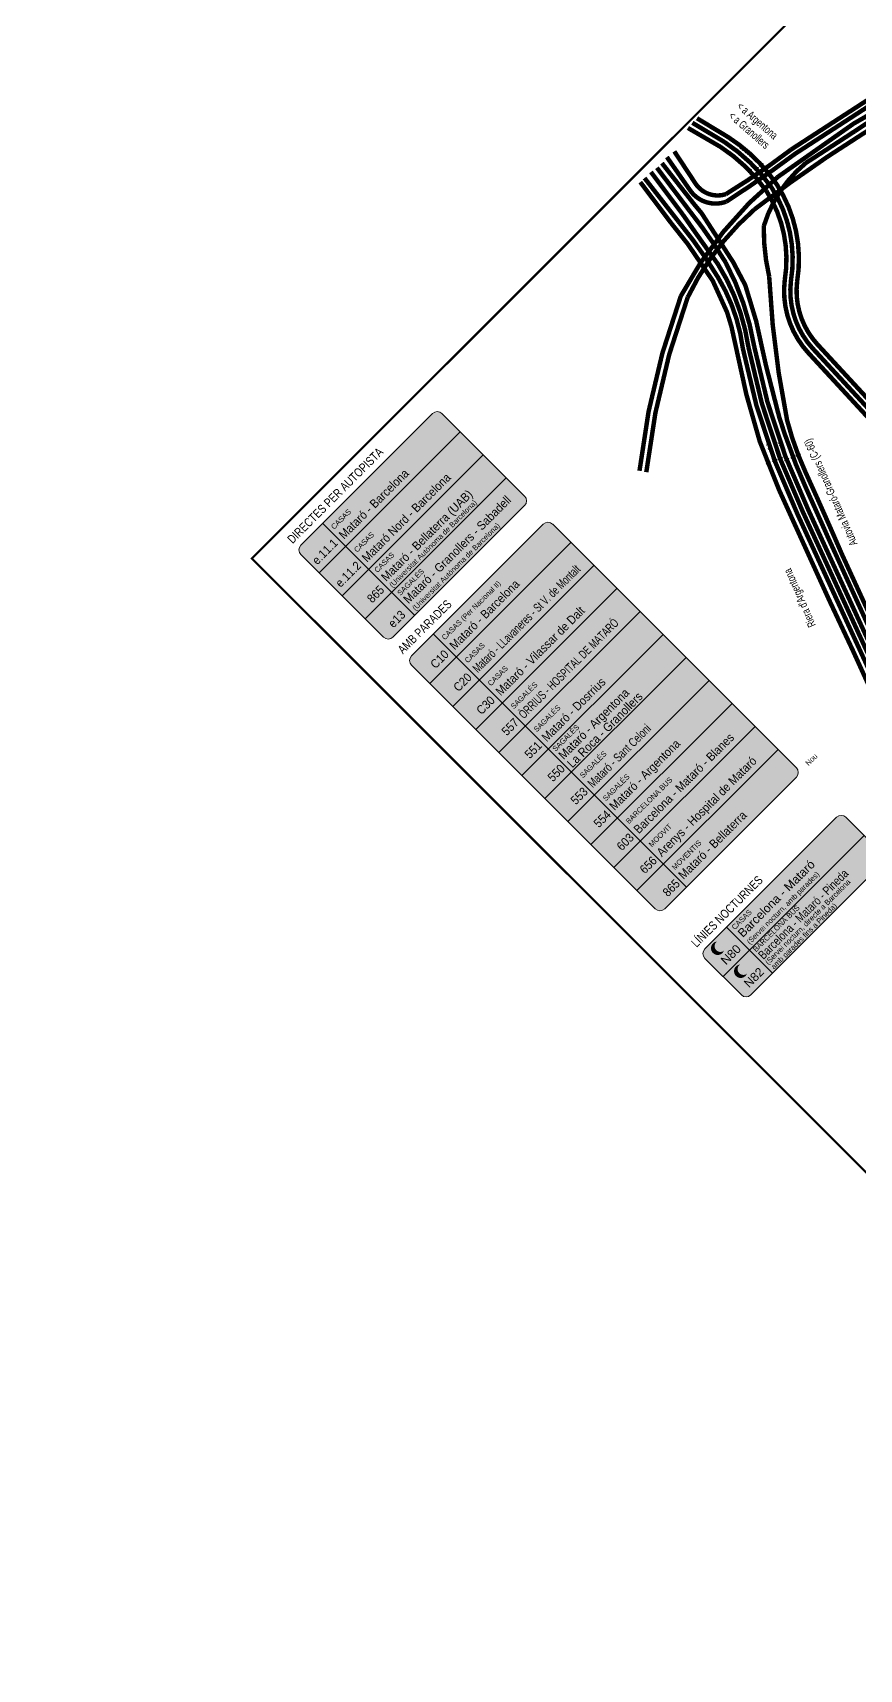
# Model space of a CAD drawing. Extents: x 449796 to 456316, y 4596501 to 4602531.
# Drawn here: x 449796 to 451654, y 4596501 to 4600182 of the extents above; entities that cross this region are included whole.
import ezdxf

# ---------------------------------------------------------------- set-up
doc = ezdxf.new("R2010")
doc.units = 0
doc.linetypes.add('TRAZOSX2', pattern=[38.1, 25.4, -12.7])
doc.layers.get('0').update_dxf_attribs({"linetype": 'CONTINUOUS', "lineweight": 0})
for name, color, linetype, lineweight in [('DIRECCIONS-PARADES', 7, 'CONTINUOUS', 0), ('L-550', 33, 'CONTINUOUS', 0), ('L-551', 33, 'CONTINUOUS', 0), ('L-553', 132, 'CONTINUOUS', 0), ('L-554', 33, 'CONTINUOUS', 0), ('L-557', 70, 'CONTINUOUS', 0), ('L-603', 33, 'CONTINUOUS', 0), ('L-656', 33, 'CONTINUOUS', 0), ('L-865', 33, 'CONTINUOUS', 0), ('L-C10', 57, 'CONTINUOUS', 0), ('L-C20', 25, 'CONTINUOUS', 0), ('L-C30', 14, 'CONTINUOUS', 0), ('L-C5', 205, 'CONTINUOUS', 0), ('L-e11.1', 210, 'CONTINUOUS', 0), ('L-e11.2', 201, 'CONTINUOUS', 0), ('L-e13', 40, 'CONTINUOUS', 0), ('L-N80', 160, 'CONTINUOUS', 0), ('L-N82', 82, 'CONTINUOUS', 0)]:
    doc.layers.add(name, color=color, linetype=linetype, lineweight=lineweight)
doc.styles.add('ARAIALN', font='arial.ttf', dxfattribs={"width": 0.8, "height": 18})
doc.styles.add('ARIAL', font='arial.ttf')

# ---------------------------------------------------------------- blocks, each defined once
blk = doc.blocks.new('DIRECCIO')
at = {"layer": 'DIRECCIONS-PARADES', "linetype": 'TRAZOSX2', "extrusion": (-1.22257e-16, 7.05676e-18, -1)}
blk.add_hatch(color=0, dxfattribs=at).paths.add_polyline_path([(-0.6, 10), (0, 0), (9.7, 5.6)])
at = {"layer": 'DIRECCIONS-PARADES', "color": 0, "linetype": 'TRAZOSX2', "extrusion": (-1.22257e-16, 7.05676e-18, -1)}
for p, q in [((0.6, 10), (-9.7, 5.6)), ((-9.7, 5.6), (0, 0))]:
    blk.add_line(p, q, dxfattribs=at)
at = {"layer": 'DIRECCIONS-PARADES', "linetype": 'TRAZOSX2', "extrusion": (-1.22257e-16, 7.05676e-18, -1)}
blk.add_line((0, 0), (0.6, 10), dxfattribs=at)

msp = doc.modelspace()

# ---------------------------------------------------------------- hatches: boundary and pattern name
at = {"layer": 'L-550'}
for color, points in [(250, [(450955.5, 4598571.2), (451007.3, 4598519.5), (451264.9, 4598777.1), (451213.2, 4598828.8)]), (256, [(450947.6, 4598459.8), (451007.3, 4598519.5), (450955.5, 4598571.2), (450895.9, 4598511.6)])]:
    msp.add_hatch(color=color, dxfattribs=at).paths.add_polyline_path(points)
at = {"layer": 'L-551'}
for color, points in [(250, [(451213.2, 4598828.8), (451161.5, 4598880.6), (450903.8, 4598622.9), (450955.5, 4598571.2)]), (256, [(450844.2, 4598563.3), (450895.9, 4598511.6), (450955.5, 4598571.2), (450903.8, 4598622.9)])]:
    msp.add_hatch(color=color, dxfattribs=at).paths.add_polyline_path(points)
at = {"layer": 'L-553'}
for color, points in [(250, [(451007.3, 4598519.5), (451059, 4598467.7), (451316.6, 4598725.4), (451264.9, 4598777.1)]), (256, [(451007.3, 4598519.5), (450947.6, 4598459.8), (450999.4, 4598408.1), (451059, 4598467.7)])]:
    msp.add_hatch(color=color, dxfattribs=at).paths.add_polyline_path(points)
at = {"layer": 'L-554'}
for color, points in [(250, [(451368.4, 4598673.6), (451316.6, 4598725.4), (451059, 4598467.7), (451110.7, 4598416)]), (250, [(451420, 4598622), (451368.3, 4598673.7), (451110.7, 4598416.1), (451162.4, 4598364.3)]), (250, [(451471.8, 4598570.2), (451420.1, 4598621.9), (451162.4, 4598364.3), (451214.2, 4598312.5)]), (256, [(451051.1, 4598356.4), (451110.7, 4598416), (451059, 4598467.7), (450999.4, 4598408.1)])]:
    msp.add_hatch(color=color, dxfattribs=at).paths.add_polyline_path(points)
at = {"layer": 'L-557'}
for color, points in [(250, [(451161.5, 4598880.6), (451109.7, 4598932.3), (450852.1, 4598674.6), (450903.8, 4598622.9)]), (256, [(450903.8, 4598622.9), (450852.1, 4598674.6), (450792.5, 4598615), (450844.2, 4598563.3)])]:
    msp.add_hatch(color=color, dxfattribs=at).paths.add_polyline_path(points)
at = {"layer": 'L-603'}
msp.add_hatch(color=256, dxfattribs=at).paths.add_polyline_path([(451102.8, 4598304.6), (451162.4, 4598364.3), (451110.7, 4598416), (451051.1, 4598356.4)])
at = {"layer": 'L-656'}
msp.add_hatch(color=256, dxfattribs=at).paths.add_polyline_path([(451154.5, 4598252.9), (451214.2, 4598312.5), (451162.4, 4598364.3), (451102.8, 4598304.6)])
at = {"layer": 'L-865'}
h = msp.add_hatch(color=256, dxfattribs=at)
h.dxf.hatch_style = 1
h.paths.add_polyline_path([(451154.5, 4598252.9), (451195.7, 4598211.8, 0.414214), (451216.9, 4598211.8), (451265.9, 4598260.8), (451214.2, 4598312.5)])
at = {"layer": 'L-C10'}
for color, points in [(250, [(451006.3, 4599035.7), (450965.2, 4599076.9, 0.414214), (450943.9, 4599076.9), (450696.9, 4598829.8), (450748.6, 4598778.1)]), (256, [(450647.9, 4598780.8, 0.414214), (450647.9, 4598759.6), (450689, 4598718.5), (450748.6, 4598778.1), (450696.9, 4598829.8)])]:
    msp.add_hatch(color=color, dxfattribs=at).paths.add_polyline_path(points)
at = {"layer": 'L-C20'}
for color, points in [(250, [(450809.2, 4599232.8), (450757.5, 4599284.6), (450499.8, 4599026.9), (450551.5, 4598975.2)]), (250, [(450860.9, 4599181.1), (450809.2, 4599232.8), (450551.5, 4598975.2), (450603.3, 4598923.5)]), (250, [(451058, 4598984), (451006.3, 4599035.7), (450748.6, 4598778.1), (450800.4, 4598726.4)]), (256, [(450800.4, 4598726.4), (450748.6, 4598778.1), (450689, 4598718.5), (450740.7, 4598666.7)])]:
    msp.add_hatch(color=color, dxfattribs=at).paths.add_polyline_path(points)
at = {"layer": 'L-C30'}
for color, points in [(250, [(451109.7, 4598932.3), (451058, 4598984), (450800.4, 4598726.4), (450852.1, 4598674.6)]), (256, [(450852.1, 4598674.6), (450800.4, 4598726.4), (450740.7, 4598666.7), (450792.5, 4598615)])]:
    msp.add_hatch(color=color, dxfattribs=at).paths.add_polyline_path(points)
at = {"layer": 'L-C5'}
h = msp.add_hatch(color=256, dxfattribs=at)
h.paths.add_polyline_path([(450491.9, 4598915.6), (450543.6, 4598863.8), (450603.3, 4598923.5), (450551.5, 4598975.2)])
h.paths.add_polyline_path([(450924.9, 4599242.2), (450952.6, 4599269.9), (450931.2, 4599291.3), (450903.5, 4599263.6)], flags=9)
at = {"layer": 'L-e11.1'}
h = msp.add_hatch(color=250, dxfattribs=at)
h.paths.add_polyline_path([(450757.5, 4599284.6), (450716.3, 4599325.7, 0.198912), (450705.7, 4599330.1, 0.198912), (450695.1, 4599325.7), (450448.1, 4599078.6), (450499.8, 4599026.9)])
h.paths.add_polyline_path([(449833.2, 4598956.8), (449872.7, 4598996.3), (449859.5, 4599009.5), (449820.1, 4598970)], flags=9)
h.paths.add_polyline_path([(449856.4, 4598932.5), (450008.9, 4599084.9), (449987.7, 4599106.1), (449835.3, 4598953.6)], flags=9)
h = msp.add_hatch(color=256, dxfattribs=at)
h.paths.add_polyline_path([(450399.1, 4599029.6, 0.294108), (450395.6, 4599013.7, 0.107063), (450399.1, 4599008.4), (450440.2, 4598967.3), (450499.8, 4599026.9), (450448.1, 4599078.6)])
h.paths.add_polyline_path([(449817.8, 4598893.7), (449843, 4598919), (449821.6, 4598940.4), (449796.4, 4598915.1)], flags=9)
at = {"layer": 'L-e11.2'}
h = msp.add_hatch(color=256, dxfattribs=at)
h.paths.add_polyline_path([(450491.9, 4598915.6), (450551.5, 4598975.2), (450499.8, 4599026.9), (450440.2, 4598967.3)])
h.paths.add_polyline_path([(450873.2, 4599293.9), (450900.7, 4599321.4), (450879.3, 4599342.8), (450851.8, 4599315.3)], flags=9)
at = {"layer": 'L-e13'}
h = msp.add_hatch(color=256, dxfattribs=at)
h.paths.add_polyline_path([(450603.3, 4598923.5), (450543.6, 4598863.8), (450584.7, 4598822.7, 0.414214), (450606, 4598822.7), (450655, 4598871.7)])
h.paths.add_polyline_path([(450970.4, 4599184.4), (451004.8, 4599218.8), (450984, 4599239.6), (450949.6, 4599205.2)], flags=9)
at = {"layer": 'L-N80'}
for color, points in [(250, [(451356.2, 4598170.6), (451407.9, 4598118.8), (451665.5, 4598376.5), (451624.4, 4598417.6, 0.414214), (451603.2, 4598417.6)]), (256, [(451307.1, 4598121.5, 0.414214), (451307.1, 4598100.3), (451348.3, 4598059.2), (451407.9, 4598118.8), (451356.2, 4598170.6)])]:
    msp.add_hatch(color=color, dxfattribs=at).paths.add_polyline_path(points)
at = {"layer": 'L-N80', "true_color": 0xffffff}
msp.add_hatch(color=7, dxfattribs=at).paths.add_polyline_path([(451320.8, 4598123.2, 0.830119), (451350.4, 4598117.6, -1.017374), (451334.4, 4598138.3, 0.380953)])
at = {"layer": 'L-N82'}
for color, points in [(250, [(450603.3, 4598923.5), (450655, 4598871.7), (450902, 4599118.8, 0.414214), (450902, 4599140), (450860.9, 4599181.1)]), (250, [(451214.2, 4598312.5), (451265.9, 4598260.8), (451512.9, 4598507.9, 0.414214), (451512.9, 4598529.1), (451471.8, 4598570.2)]), (250, [(451407.9, 4598118.8), (451459.6, 4598067.1), (451706.7, 4598314.1, 0.414214), (451706.7, 4598335.4), (451665.5, 4598376.5)]), (256, [(451348.3, 4598059.2), (451389.4, 4598018.1, 0.414214), (451410.6, 4598018.1), (451459.6, 4598067.1), (451407.9, 4598118.8)])]:
    msp.add_hatch(color=color, dxfattribs=at).paths.add_polyline_path(points)
at = {"layer": 'L-N82', "true_color": 0xffffff}
msp.add_hatch(color=7, dxfattribs=at).paths.add_polyline_path([(451372.6, 4598071.4, 0.830119), (451402.1, 4598065.9, -1.017374), (451386.1, 4598086.6, 0.380953)])

# ---------------------------------------------------------------- linework, layer by layer
for p, q in [((450399.1, 4599029.6), (450695.1, 4599325.7)), ((450716.3, 4599325.7), (450902, 4599140)), ((450606, 4598822.7), (450902, 4599118.8)), ((450448.1, 4599078.6), (450655, 4598871.7)), ((450647.9, 4598780.8), (450943.9, 4599076.9)), ((450965.2, 4599076.9), (451512.9, 4598529.1)), ((450399.1, 4599008.4), (450584.7, 4598822.7)), ((450696.9, 4598829.8), (451265.9, 4598260.8)), ((450647.9, 4598759.6), (451195.7, 4598211.8)), ((451216.9, 4598211.8), (451512.9, 4598507.9)), ((451307.1, 4598121.5), (451603.2, 4598417.6)), ((451624.4, 4598417.6), (451706.7, 4598335.4)), ((451410.6, 4598018.1), (451706.7, 4598314.1)), ((451356.2, 4598170.6), (451459.6, 4598067.1)), ((451307.1, 4598100.3), (451389.4, 4598018.1))]:
    msp.add_line(p, q)
at = {"color": 254}
for p, q in [((450440.2, 4598967.3), (450757.5, 4599284.6)), ((450491.9, 4598915.6), (450809.2, 4599232.8)), ((450543.6, 4598863.8), (450860.9, 4599181.1)), ((450689, 4598718.5), (451006.3, 4599035.7)), ((450740.7, 4598666.7), (451058, 4598984)), ((450792.5, 4598615), (451109.7, 4598932.3)), ((450844.2, 4598563.3), (451161.5, 4598880.6)), ((450895.9, 4598511.6), (451213.2, 4598828.8)), ((450947.6, 4598459.8), (451264.9, 4598777.1)), ((450999.4, 4598408.1), (451316.6, 4598725.4)), ((450999.4, 4598408.1), (451316.6, 4598725.4)), ((451051.1, 4598356.4), (451368.4, 4598673.6)), ((451051.1, 4598356.4), (451368.4, 4598673.6)), ((451102.8, 4598304.6), (451420.1, 4598621.9)), ((451102.8, 4598304.6), (451420.1, 4598621.9)), ((451154.5, 4598252.9), (451471.8, 4598570.2)), ((451348.3, 4598059.2), (451665.5, 4598376.5))]:
    msp.add_line(p, q, dxfattribs=at)
at = {"const_width": 5}
msp.add_lwpolyline([(452783.8, 4596504.8), (456312, 4600033), (453817.1, 4602527.9), (450288.9, 4598999.8)], close=True, dxfattribs=at)
for centre, start, end in [((450705.7, 4599315.1), 45, 135), ((450891.4, 4599129.4), 315, 45), ((450954.5, 4599066.3), 45, 135), ((450409.7, 4599019), 135, 225), ((450595.4, 4598833.3), 225, 315), ((450658.5, 4598770.2), 135, 225), ((451502.3, 4598518.5), 315, 45), ((451613.8, 4598407), 45, 135), ((451206.3, 4598222.4), 225, 315), ((451317.7, 4598110.9), 135, 225), ((451400, 4598028.7), 225, 315)]:
    msp.add_arc(centre, 15, start, end)
at = {"layer": 'L-550', "linetype": 'TRAZOSX2', "ltscale": 0.4, "const_width": 10}
for points in [[(451342.3, 4599925.6), (451269.1, 4599968.1)], [(451359.8, 4599947.4), (451289.5, 4599989.9)], [(451282.6, 4599797.2), (451210.7, 4599889)], [(451162, 4599846.3), (451232.2, 4599753.1)]]:
    msp.add_lwpolyline(points, dxfattribs=at)
at = {"layer": 'L-550', "const_width": 10}
for points in [[(451898.6, 4598353.7), (451894.7, 4598365.4), (451869.9, 4598421.8), (451780.6, 4598616.4), (451710, 4598770.6), (451625.9, 4598955.2), (451585.7, 4599043.5), (451534.9, 4599157.4), (451512.2, 4599210.5), (451486.6, 4599280.2), (451474.5, 4599317.3), (451444.4, 4599434.6), (451422.6, 4599533.4), (451398.1, 4599614.4), (451371.1, 4599665.8), (451318.5, 4599747.4), (451300.1, 4599776.1), (451282.6, 4599797.2)], [(451232.2, 4599753.1), (451268.4, 4599707.6), (451324.9, 4599624.5), (451357.1, 4599553.7), (451367, 4599521.3), (451400.5, 4599368.8), (451430.6, 4599263.1), (451473.8, 4599154.6), (451586.7, 4598906.2), (451639.7, 4598793.2), (451712.1, 4598633.9), (451773.3, 4598501), (451838.4, 4598358.9), (451858.7, 4598315.1)]]:
    msp.add_lwpolyline(points, dxfattribs=at)
at = {"layer": 'L-551', "linetype": 'TRAZOSX2', "ltscale": 0.4, "const_width": 10}
for points in [[(451342.3, 4599925.6), (451269.1, 4599968.1)], [(451359.8, 4599947.4), (451289.5, 4599989.9)]]:
    msp.add_lwpolyline(points, dxfattribs=at)
at = {"layer": 'L-551'}
for points in [[(452617, 4598710.9, 10, 10, 0.083181), (452558.6, 4598759.1, 10, 10, 0.080419), (452452.3, 4598783.4, 10, 10, -0.082553), (452421.3, 4598796.1, 10, 10, -0.099624), (452320.5, 4598877.1, 10, 10, -0.097678), (452247.4, 4598979.4, 10, 10, -0.037867), (452207.2, 4599075, 10, 10, 0), (452195, 4599123.4, 10, 10, 0), (452033.4, 4599136.2, 10, 10, -0.144978), (451793.6, 4599228.5, 10, 10, 0), (451560.4, 4599481.2, 10, 10, -0.21926), (451514.6, 4599622.3, 10, 10, 0.186931), (451468.6, 4599841.5, 10, 10, 0.101577), (451359.8, 4599947.4, 0, 0, 0)], [(451342.3, 4599925.6, 10, 10, -0.094323), (451445.7, 4599826.2, 10, 10, -0.184946), (451486.8, 4599625.9, 10, 10, 0.219666), (451539.8, 4599462.2, 10, 10, 0), (451774.6, 4599207.8, 10, 10, 0.146265), (452031.2, 4599108.3, 10, 10, 0), (452176.3, 4599094.8, 10, 10, -0.35591), (452189.4, 4599083.3, 10, 10, 0.230015), (452439.6, 4598767.7, 10, 10, 0), (452511.4, 4598757.6, 10, 10, -0.204661), (452604.5, 4598701.1, 0, 0, 0)], [(451342.3, 4599925.6, 10, 10, -0.094323), (451445.7, 4599826.2, 10, 10, -0.184946), (451486.8, 4599625.9, 10, 10, 0.219666), (451539.8, 4599462.2, 10, 10, 0), (451774.6, 4599207.8, 10, 10, 0.146265), (452031.2, 4599108.3, 10, 10, 0), (452176.3, 4599094.8, 10, 10, -0.35591), (452189.4, 4599083.3, 10, 10, 0.230015), (452439.6, 4598767.7, 10, 10, 0), (452511.4, 4598757.6, 10, 10, -0.204661), (452604.5, 4598701.1, 0, 0, 0)]]:
    msp.add_lwpolyline(points, format="xyseb", dxfattribs=at)
at = {"layer": 'L-557', "const_width": 10}
for points in [[(452703.1, 4600521.9, -0.953449), (452713, 4600471.1), (452032.4, 4600205.7, 0.061043), (451502.2, 4599920.3, -0.025216), (451354.3, 4599819.2, -0.337741), (451286.2, 4599843, -0.349796)], [(452640.1, 4600269.4, -0.226196), (452619.2, 4600276.4, 0.063112), (452600.2, 4600290, 0.230586), (452489.9, 4600298.1), (452214, 4600207.2), (452075.9, 4600159, 0.049654), (451665.4, 4599956.9, 0.024904), (451419.2, 4599785.4, 0.101788), (451268.6, 4599587, 8.25818)]]:
    msp.add_lwpolyline(points, format="xyb", dxfattribs=at)
at = {"layer": 'L-557', "linetype": 'TRAZOSX2', "ltscale": 0.4, "const_width": 10}
msp.add_lwpolyline([(451286.2, 4599843), (451238.6, 4599915.4)], dxfattribs=at)
msp.add_lwpolyline([(451268.6, 4599587, 0.060242), (451175.6, 4599193.9, -0.893967)], format="xyb", dxfattribs=at)
at = {"layer": 'L-C30', "const_width": 10}
for points in [[(451492.1, 4599310.5, -0.03825), (451451.8, 4599633.8, -0.060748), (451439.6, 4599747.2, -0.148321), (451534.3, 4599889.4, 0.001802), (451644.9, 4599961.2, -0.046822), (451863.2, 4600086.3, -0.032049), (452218.1, 4600226.6, -0.012758), (452501.3, 4600320.7, -0.24523), (452635, 4600285.8, 0.673328)], [(451915.9, 4598353.5), (451616.2, 4599007.3, 0.005154), (451533.4, 4599194, -0.043588), (451492.1, 4599310.5, -0.043588)]]:
    msp.add_lwpolyline(points, format="xyb", dxfattribs=at)
at = {"layer": 'L-C5', "linetype": 'TRAZOSX2', "ltscale": 0.4, "const_width": 10}
for points in [[(451351.1, 4599936.6), (451279.1, 4599979.8)], [(451257.6, 4599773.5), (451185.9, 4599869.1)]]:
    msp.add_lwpolyline(points, dxfattribs=at)
at = {"layer": 'L-C5', "const_width": 10}
for points in [[(452968.8, 4599127.3), (452685, 4599126.4, 0.044122), (452517.9, 4599101.6, -0.092182), (452354.7, 4599096.6), (452032.3, 4599122.3, -0.145636), (451784.1, 4599218.2), (451550.1, 4599471.7, -0.21926), (451500.7, 4599624, 0.184966), (451457.3, 4599834, 0.093661), (451351.1, 4599936.6, 0.093661)], [(451876.2, 4598344.4), (451527.7, 4599104, -0.063697), (451405.2, 4599474.9, 0.104021), (451336.2, 4599662.4, -0.00501), (451257.6, 4599773.5, 1.486579)]]:
    msp.add_lwpolyline(points, format="xyb", dxfattribs=at)
at = {"layer": 'L-e11.2', "const_width": 10}
msp.add_lwpolyline([(452635.3, 4600300.8, 0.244115), (452497.7, 4600334.2, 0.034731), (452451.2, 4600319.3), (452152.9, 4600221), (452013.4, 4600169, 0.069214), (451470.7, 4599857.6, 0.098413), (451253.2, 4599590, -0.847536)], format="xyb", dxfattribs=at)
at = {"layer": 'L-e11.2', "linetype": 'TRAZOSX2', "ltscale": 0.4, "const_width": 10}
msp.add_lwpolyline([(451253.2, 4599590, 0.060242), (451160.3, 4599196.9, -0.893967)], format="xyb", dxfattribs=at)
at = {"layer": 'L-e13', "linetype": 'TRAZOSX2', "ltscale": 0.4, "const_width": 10}
for points in [[(451248.7, 4599756.5), (451171.6, 4599855.4)], [(451271.6, 4599783.2), (451199.4, 4599878.6)]]:
    msp.add_lwpolyline(points, dxfattribs=at)
at = {"layer": 'L-e13', "const_width": 10}
for points in [[(451889.6, 4598345.5), (451539.5, 4599109.5, -0.0637), (451418, 4599477.3, 0.08144), (451353.9, 4599665.7, 0.031941), (451271.6, 4599783.2, 0.06167)], [(451865.9, 4598335.6), (451515.9, 4599098.4, -0.063694), (451392.5, 4599472.5, 0.104083), (451337, 4599631.6, 0.03726), (451248.7, 4599756.5, 0.061268)]]:
    msp.add_lwpolyline(points, format="xyb", dxfattribs=at)
at = {"layer": 'L-N80', "const_width": 10}
msp.add_lwpolyline([(452710.9, 4600532.8, -0.770409), (452720.2, 4600459.9), (452037.2, 4600193.6, 0.061043), (451509.7, 4599909.7, -0.017724), (451355.3, 4599802.3, -0.348049), (451273, 4599829.3, -1.644538)], format="xyb", dxfattribs=at)
at = {"layer": 'L-N80', "linetype": 'TRAZOSX2', "ltscale": 0.4, "const_width": 10}
msp.add_lwpolyline([(451273, 4599829.3), (451221.8, 4599902.7)], dxfattribs=at)

# ---------------------------------------------------------------- block references
at = {"layer": 'L-550', "color": 7, "true_color": 0xffffff}
for p, rotation in [((451501, 4599225.6), 295.5978466155602), ((451454.3, 4599216.8), 115.5978466155601)]:
    msp.add_blockref('DIRECCIO', p, dxfattribs=dict(at, rotation=rotation))
at = {"layer": 'L-551', "color": 7, "linetype": 'TRAZOSX2', "true_color": 0xffffff}
for p, rotation in [((451431.1, 4599880.6), 319.642035628679), ((451411.1, 4599875.2), 141.7236478964253)]:
    msp.add_blockref('DIRECCIO', p, dxfattribs=dict(at, rotation=rotation))
at = {"layer": 'L-C30', "color": 7, "true_color": 0xffffff, "rotation": 295.5978466155602}
msp.add_blockref('DIRECCIO', (451512.7, 4599230), dxfattribs=at)
at = {"layer": 'L-C5', "color": 7, "linetype": 'TRAZOSX2', "true_color": 0xffffff, "rotation": 319.642035628679}
msp.add_blockref('DIRECCIO', (451420.5, 4599871.6), dxfattribs=at)
at = {"layer": 'L-C5', "color": 7, "true_color": 0xffffff, "rotation": 119.1572394478007}
msp.add_blockref('DIRECCIO', (451480.7, 4599227.7), dxfattribs=at)
at = {"layer": 'L-e13', "color": 7, "true_color": 0xffffff}
for p, rotation in [((451487, 4599219.5), 300.6642060604085), ((451468.8, 4599222.8), 116.962432276595)]:
    msp.add_blockref('DIRECCIO', p, dxfattribs=dict(at, rotation=rotation))

# ---------------------------------------------------------------- texts
at = {"color": 0, "style": 'ARAIALN', "width": 0.7}
for s, rotation, p in [('< a Argentona', 318.8686, (451377.8, 4600014.3)), ('< a Granollers', 318.8686, (451359.2, 4599992.7)), ('Autovia Mataró-Granollers (C-60)', 113.8656, (451650.6, 4599033)), ("Riera d'Argentona", 113.8656, (451557.2, 4598849.9))]:
    msp.add_text(s, height=18, rotation=rotation, dxfattribs=at).set_placement(p)
at = {"style": 'ARIAL', "width": 0.8}
for s, p in [('DIRECTES PER AUTOPISTA', (450380.5, 4599031.7)), ('AMB PARADES', (450628.6, 4598783.6)), ('LÍNIES NOCTURNES', (451288.6, 4598123.6))]:
    msp.add_text(s, height=19.5, rotation=45, dxfattribs=at).set_placement(p)
at = {"color": 7, "true_color": 0xffffff}
for s, height, style, width, p in [('Mataró - Barcelona', 19.5, 'ARIAL', 0.9, (450496.2, 4599041.8)), ('Mataró Nord - Barcelona', 19.5, 'ARIAL', 0.9, (450548, 4598990.1)), ('Mataró - Bellaterra (UAB)', 19.5, 'ARIAL', 0.9, (450591.2, 4598946.9)), ('Mataró - Granollers - Sabadell', 19.5, 'ARIAL', 0.9, (450641.2, 4598896.9)), ('CASAS', 12, 'ARAIALN', 0.9, (450473.9, 4599064.2)), ('(Universitat Autònoma de Barcelona)', 12, 'ARAIALN', 0.9, (450604.9, 4598933.2)), ('CASAS', 12, 'ARAIALN', 0.9, (450525.6, 4599012.5)), ('(Universitat Autònoma de Barcelona)', 12, 'ARAIALN', 0.9, (450656.6, 4598881.5)), ('e.11.1', 19.5, 'ARIAL', 0.9, (450435.9, 4598984.2)), ('e.11.2', 19.5, 'ARIAL', 0.9, (450488.3, 4598933.3)), ('CASAS', 12, 'ARAIALN', 0.9, (450571.2, 4598966.9)), ('Mataró - LLavaneres - St V. de Montalt', 19.5, 'ARIAL', 0.7, (450796.8, 4598741.3)), ('865', 19.5, 'ARIAL', 0.9, (450559.5, 4598898.2)), ('SAGALÉS', 12, 'ARAIALN', 0.9, (450622.9, 4598915.1)), ('CASAS (Per Nacional II)', 12, 'ARAIALN', 0.9, (450722.7, 4598815.4)), ('Mataró - Barcelona', 19.5, 'ARIAL', 0.9, (450745.1, 4598793)), ('e13', 19.5, 'ARIAL', 0.9, (450607.1, 4598842.3)), ('Mataró - Vilassar de Dalt', 19.5, 'ARIAL', 0.9, (450848.5, 4598689.6)), ('ÒRRIUS - HOSPITAL DE MATARÓ', 19.5, 'ARIAL', 0.7, (450900.3, 4598637.8)), ('C10', 19.5, 'ARIAL', 0.9, (450701.7, 4598750.4)), ('CASAS', 12, 'ARAIALN', 0.9, (450774.4, 4598763.7)), ('CASAS', 12, 'ARAIALN', 0.9, (450826.2, 4598711.9)), ('C20', 19.5, 'ARIAL', 0.9, (450753.4, 4598698.6)), ('SAGALÉS', 12, 'ARAIALN', 0.9, (450877.9, 4598660.2)), ('Mataró - Dosrrius', 19.5, 'ARIAL', 0.9, (450952, 4598586.1)), ('C30', 19.5, 'ARIAL', 0.9, (450805.2, 4598646.9)), ('Mataró - Argentona', 19.5, 'ARIAL', 0.9, (450989.8, 4598546.4)), ('La Roca - Granollers', 19.5, 'ARIAL', 0.9, (451009.3, 4598527.5)), ('SAGALÉS', 12, 'ARAIALN', 0.9, (450929.6, 4598608.5)), ('557', 19.5, 'ARIAL', 0.9, (450862, 4598599.6)), ('SAGALÉS', 12, 'ARAIALN', 0.9, (450971.7, 4598564.5)), ('Mataró - Sant Celoni', 19.5, 'ARIAL', 0.75, (451055.4, 4598482.7)), ('551', 19.5, 'ARIAL', 0.9, (450913.7, 4598547.9)), ('Mataró - Argentona', 19.5, 'ARIAL', 0.9, (451104.3, 4598431.9)), ('Barcelona - Mataró - Blanes', 19.5, 'ARIAL', 0.9, (451158.9, 4598379.2)), ('550', 19.5, 'ARIAL', 0.9, (450965.5, 4598496.1)), ('SAGALÉS', 12, 'ARAIALN', 0.9, (451033.1, 4598505)), ('Arenys - Hospital de Mataró', 19.5, 'ARIAL', 0.9, (451210.6, 4598327.5)), ('SAGALÉS', 12, 'ARAIALN', 0.9, (451084.8, 4598453.3)), ('BARCELONA BUS', 12, 'ARAIALN', 0.9, (451136.5, 4598401.6)), ('553', 19.5, 'ARIAL', 0.9, (451017.2, 4598444.4)), ('554', 19.5, 'ARIAL', 0.9, (451068.9, 4598392.7)), ('Mataró - Bellaterra', 19.5, 'ARIAL', 0.9, (451259.5, 4598276.7)), ('MOOVIT', 12, 'ARAIALN', 0.9, (451188.2, 4598349.8)), ('603', 19.5, 'ARIAL', 0.9, (451120.6, 4598341)), ('MOVENTIS', 12, 'ARAIALN', 0.9, (451240, 4598298.1)), ('656', 19.5, 'ARIAL', 0.9, (451172.4, 4598289.2)), ('865', 19.5, 'ARIAL', 0.9, (451224.1, 4598237.5)), ('(Servei nocturn, amb parades)', 12, 'ARAIALN', 0.9, (451408.4, 4598130.9)), ('Barcelona - Mataró - Pineda', 19.5, 'ARIAL', 0.8, (451439, 4598096.5)), ('(Servei nocturn, directe a Barcelona', 12, 'ARAIALN', 0.9, (451449.7, 4598085.1)), ('CASAS', 12, 'ARAIALN', 0.9, (451374.5, 4598163.5)), ('BARCELONA BUS', 12, 'ARAIALN', 0.9, (451422.4, 4598113.7)), ('amb parades fins a Pineda)', 12, 'ARAIALN', 0.9, (451462.7, 4598074.8))]:
    msp.add_text(s, height=height, rotation=45, dxfattribs=dict(at, style=style, width=width)).set_placement(p)
at = {"color": 20, "style": 'ARAIALN', "width": 0.9}
msp.add_text('Nou', height=12, rotation=45, dxfattribs=at).set_placement((451540.2, 4598532.5))
at = {"color": 7, "true_color": 0xffffff, "style": 'ARIAL'}
for s, p in [('Barcelona - Mataró', (451392.7, 4598146)), ('N80', (451354.9, 4598084.3)), ('N82', (451406.6, 4598032.6))]:
    msp.add_text(s, height=19.5, rotation=45, dxfattribs=at).set_placement(p)
at = {"layer": 'L-550', "color": 7, "true_color": 0xffffff, "style": 'ARAIALN'}
for rotation, p in [(121.3791, (451313.7, 4599761.2)), (308.3155, (451235.5, 4599742.7)), (107.2734, (451500.2, 4599252.1)), (289.9649, (451429.3, 4599257.2))]:
    msp.add_text('L-550', height=8, rotation=rotation, dxfattribs=at).set_placement(p)
at = {"layer": 'L-551', "color": 7, "true_color": 0xffffff, "style": 'ARAIALN'}
for rotation, p in [(140.7748, (451428.1, 4599897.4)), (318.1005, (451359.5, 4599910.4))]:
    msp.add_text('L-551/l-554', height=8, rotation=rotation, dxfattribs=at).set_placement(p)
at = {"layer": 'L-557', "color": 0, "style": 'ARAIALN'}
msp.add_text('L-557', height=8, rotation=67.4949, dxfattribs=at).set_placement((451272, 4599582.1))
at = {"layer": 'L-C30', "color": 7, "true_color": 0xffffff, "style": 'ARAIALN'}
msp.add_text('C-30', height=8, rotation=109.2212, dxfattribs=at).set_placement((451513.5, 4599255.3))
at = {"layer": 'L-C5', "color": 7, "true_color": 0xffffff, "style": 'ARAIALN'}
for rotation, p in [(139.2028, (451416.4, 4599888.8)), (305.5003, (451260.8, 4599762.8)), (288.7502, (451458.3, 4599262.9))]:
    msp.add_text('L-865', height=8, rotation=rotation, dxfattribs=at).set_placement(p)
at = {"layer": 'L-e11.1', "color": 0, "style": 'ARAIALN'}
msp.add_text('L-557', height=8, rotation=211.3795, dxfattribs=at).set_placement((451382.7, 4599841.6))
at = {"layer": 'L-e11.2', "color": 0, "style": 'ARAIALN'}
msp.add_text('e11.2', height=8, rotation=62.0855, dxfattribs=at).set_placement((451254.7, 4599583.9))
at = {"layer": 'L-e13', "color": 0, "style": 'ARAIALN'}
for s, rotation, p in [('e13', 307.4023, (451247.3, 4599752.4)), ('e13', 125.4642, (451293.6, 4599759.8)), ('e-13', 295.668, (451443.6, 4599257.7)), ('e13', 113.1195, (451484.9, 4599247.8))]:
    msp.add_text(s, height=8, rotation=rotation, dxfattribs=at).set_placement(p)
at = {"layer": 'L-N80', "color": 7, "true_color": 0xffffff, "style": 'ARAIALN'}
msp.add_text('N-80', height=8, rotation=213.8663, dxfattribs=at).set_placement((451390.2, 4599830.3))

doc.saveas('drawing.dxf')
